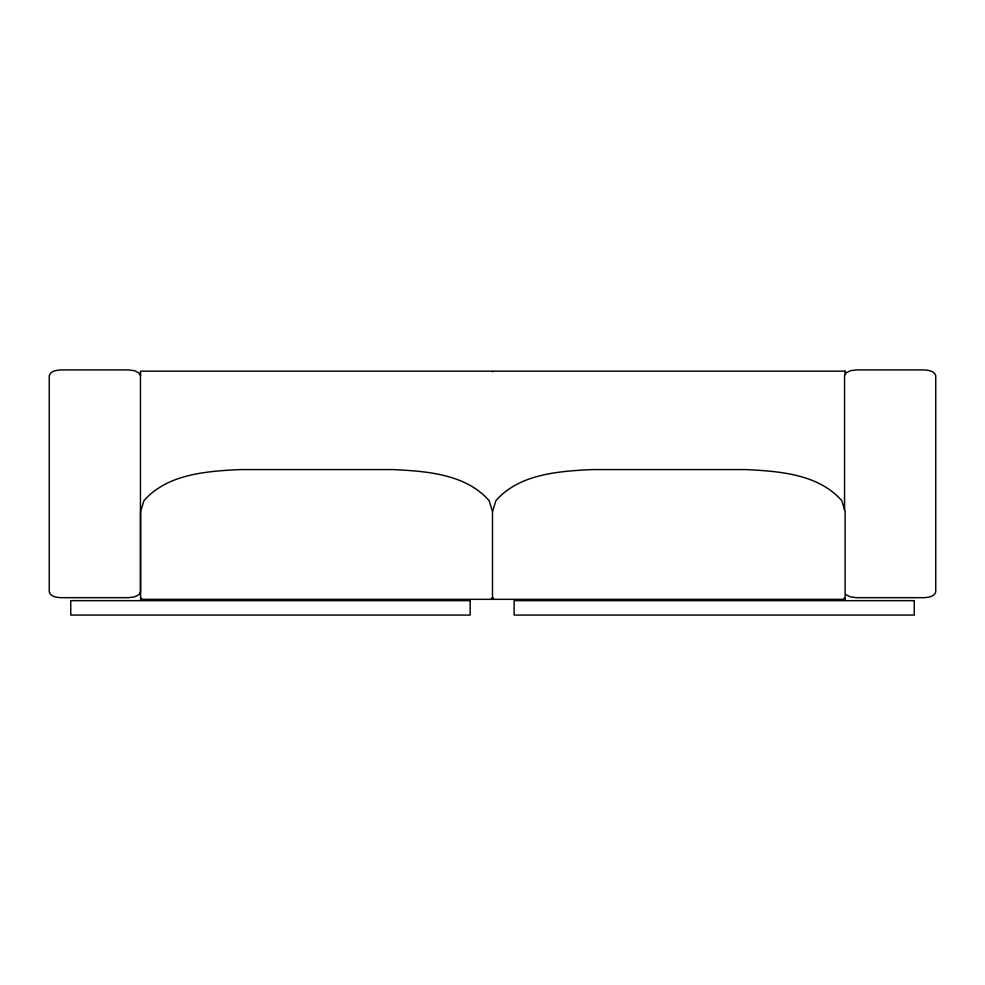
<?xml version="1.0" encoding="UTF-8"?>
<svg xmlns="http://www.w3.org/2000/svg" width="985" height="985" viewBox="0 0 985 985"><rect width="100%" height="100%" fill="white"/><g stroke="black" fill="none" stroke-linecap="round" stroke-linejoin="round"><path stroke-width="1.48" d="M492.525 511.474L495.911 500.626C519.452 473.847 558.68 471.236 592.01 469.574L745.633 469.574C778.975 471.236 818.19 473.847 841.744 500.626L845.13 511.474L845.13 599.336L140.596 599.336L140.596 511.474L143.982 500.626C167.524 473.847 206.751 471.236 240.081 469.574L393.015 469.574C426.345 471.236 465.56 473.847 489.114 500.626L492.5 511.474L492.5 599.336L493.633 598.129M140.449 591.837L138.86 594.755L134.502 596.898L128.555 597.673L61.144 597.673C56.871 597.439 50.444 596.824 49.25 591.837L49.25 375.777C50.444 370.791 56.871 370.163 61.144 369.929L128.555 369.929L134.502 370.717L138.86 372.847L140.449 375.777L140.449 591.394M140.596 599.336L141.705 598.129M492.069 371.616L492.943 371.616M844.699 371.616L845.13 371.16L140.596 371.16L140.596 375.753M846.14 594.755L850.498 596.898L856.445 597.673L923.856 597.673C928.129 597.439 934.556 596.824 935.75 591.837L935.75 375.777C934.556 370.791 928.129 370.163 923.856 369.929L856.445 369.929L850.498 370.717L846.14 372.847L844.551 375.777L844.551 510.045M844.022 598.129L845.13 599.336M491.392 598.129L492.5 599.336M845.13 371.16L845.13 374.214M470.165 600.653L70.748 600.653L70.748 615.071L470.165 615.071L470.165 600.653M914.252 600.653L514.133 600.653L514.133 615.071L914.252 615.071L914.252 600.653"/></g></svg>
